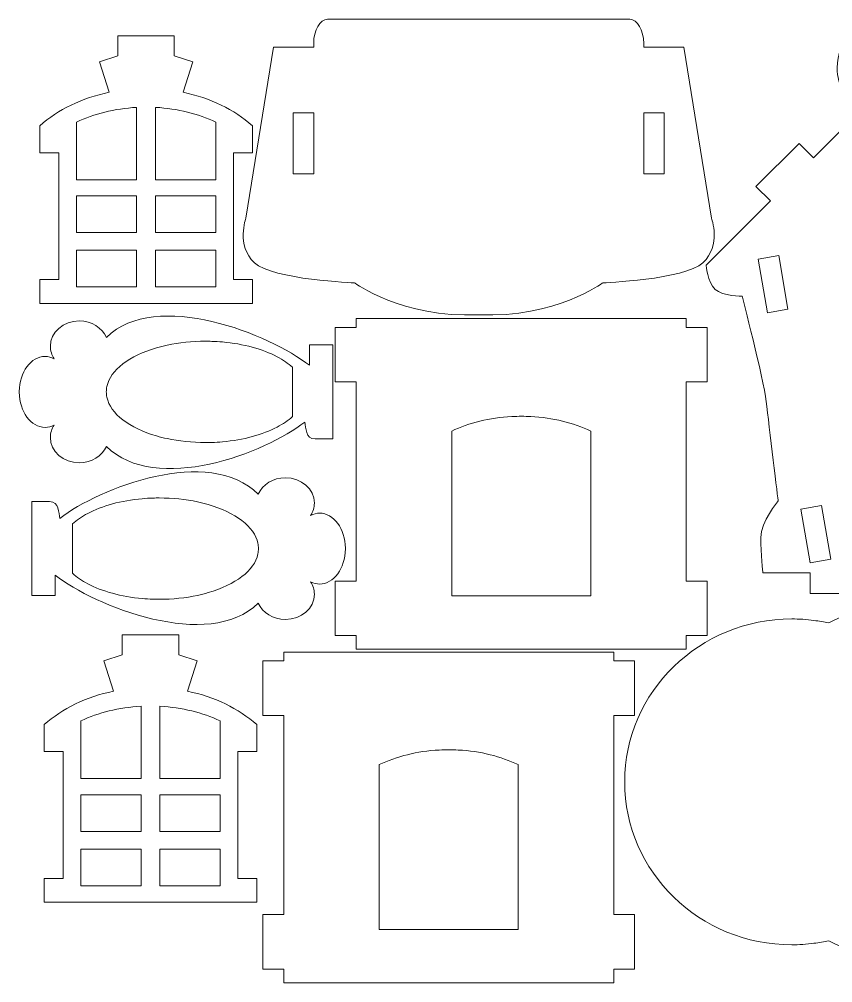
# Model space of a CAD drawing. Header units: centimetres. Extents: x -37 to 30, y -73 to 69.
# Drawn here: x -17.49 to 5.82, y -73.26 to -45.63 of the extents above; entities that cross this region are included whole.
import ezdxf

# ---------------------------------------------------------------- set-up
doc = ezdxf.new("R2010")
doc.units = ezdxf.units.CM
doc.header["$MEASUREMENT"] = 0
doc.layers.add('layer 1', color=7, linetype='Continuous')

msp = doc.modelspace()

# ---------------------------------------------------------------- linework, layer by layer
at = {"layer": 'layer 1', "color": 250, "lineweight": 9}
for points, knots in [([(0.00539, -45.63058), (0.00539, -45.63058), (-8.65525, -45.63058), (-8.65525, -45.63058), (-8.65525, -45.63058), (-8.87479, -45.63058), (-9.05439, -45.94142), (-9.05439, -46.32138), (-9.05439, -46.32138), (-9.05439, -46.32138), (-9.05439, -46.42888), (-9.05439, -46.42888), (-9.05439, -46.42888), (-9.05439, -46.42888), (-10.20737, -46.42888), (-10.20737, -46.42888), (-10.20737, -46.42888), (-10.20737, -46.42888), (-10.99737, -51.33296), (-10.99737, -51.33296), (-10.99737, -51.33296), (-10.99737, -51.33296), (-11.28561, -52.1219), (-10.75183, -52.61298), (-10.75183, -52.61298), (-10.21805, -53.10406), (-7.88005, -53.18946), (-7.88005, -53.18946), (-7.88005, -53.18946), (-7.88005, -53.18946), (-6.53519, -54.20826), (-4.32493, -54.10254), (-4.32493, -54.10254), (-2.11467, -54.20826), (-0.76981, -53.18946), (-0.76981, -53.18946), (-0.76981, -53.18946), (-0.76981, -53.18946), (1.56819, -53.10406), (2.10197, -52.61298), (2.10197, -52.61298), (2.63575, -52.1219), (2.34751, -51.33296), (2.34751, -51.33296), (2.34751, -51.33296), (2.34751, -51.33296), (1.55751, -46.42888), (1.55751, -46.42888), (1.55751, -46.42888), (1.55751, -46.42888), (0.40453, -46.42888), (0.40453, -46.42888), (0.40453, -46.42888), (0.40453, -46.42888), (0.40453, -46.32142), (0.40453, -46.32142), (0.40453, -46.32142), (0.40453, -45.94142), (0.22493, -45.63058), (0.00539, -45.63058)], [0, 0, 0, 0, 0.0625, 0.0625, 0.0625, 0.0625, 0.125, 0.125, 0.125, 0.125, 0.1875, 0.1875, 0.1875, 0.1875, 0.25, 0.25, 0.25, 0.25, 0.3125, 0.3125, 0.3125, 0.3125, 0.375, 0.375, 0.375, 0.375, 0.4375, 0.4375, 0.4375, 0.4375, 0.5, 0.5, 0.5, 0.5, 0.5625, 0.5625, 0.5625, 0.5625, 0.625, 0.625, 0.625, 0.625, 0.6875, 0.6875, 0.6875, 0.6875, 0.75, 0.75, 0.75, 0.75, 0.8125, 0.8125, 0.8125, 0.8125, 0.875, 0.875, 0.875, 0.875, 1, 1, 1, 1]), ([(7.34135, -45.63084), (7.34135, -45.63084), (7.34135, -45.63058), (7.34135, -45.63058), (7.34135, -45.63058), (7.34135, -45.63058), (7.33135, -45.6307), (7.33135, -45.6307), (7.33135, -45.6307), (7.33135, -45.6307), (7.32135, -45.63058), (7.32135, -45.63058), (7.32135, -45.63058), (7.32135, -45.63058), (7.32135, -45.63084), (7.32135, -45.63084), (7.32135, -45.63084), (6.56205, -45.64156), (5.94957, -46.26048), (5.94957, -47.02236), (5.94957, -47.02236), (5.94957, -47.53804), (6.23025, -47.98834), (6.64717, -48.22876), (6.64717, -48.22876), (6.64717, -48.22876), (5.27051, -49.60542), (5.27051, -49.60542), (5.27051, -49.60542), (5.27051, -49.60542), (4.85623, -49.19116), (4.85623, -49.19116), (4.85623, -49.19116), (4.85623, -49.19116), (3.62099, -50.42642), (3.62099, -50.42642), (3.62099, -50.42642), (3.62099, -50.42642), (4.03525, -50.84066), (4.03525, -50.84066), (4.03525, -50.84066), (4.03525, -50.84066), (2.19451, -52.6814), (2.19451, -52.6814), (2.19451, -52.6814), (2.19451, -52.6814), (2.23491, -53.17802), (2.45309, -53.37636), (2.45309, -53.37636), (2.67127, -53.5747), (3.22665, -53.5747), (3.22665, -53.5747), (3.22665, -53.5747), (3.22665, -53.5747), (3.83317, -55.90374), (3.91669, -56.59378), (3.91669, -56.59378), (4.00021, -57.28382), (4.25805, -59.44582), (4.25805, -59.44582), (4.25805, -59.44582), (4.25805, -59.44582), (3.76219, -60.04086), (3.76219, -60.49706), (3.76219, -60.49706), (3.76219, -60.95326), (3.82169, -61.50304), (3.82169, -61.50304), (3.82169, -61.50304), (3.82169, -61.50304), (5.17541, -61.50304), (5.17541, -61.50304), (5.17541, -61.50304), (5.17541, -61.50304), (5.17541, -62.10246), (5.17541, -62.10246), (5.17541, -62.10246), (5.17541, -62.10246), (9.48729, -62.10246), (9.48729, -62.10246), (9.48729, -62.10246), (9.48729, -62.10246), (9.48729, -61.50304), (9.48729, -61.50304), (9.48729, -61.50304), (9.48729, -61.50304), (10.84101, -61.50304), (10.84101, -61.50304), (10.84101, -61.50304), (10.84101, -61.50304), (10.90051, -60.95326), (10.90051, -60.49706), (10.90051, -60.49706), (10.90051, -60.04086), (10.40465, -59.44582), (10.40465, -59.44582), (10.40465, -59.44582), (10.40465, -59.44582), (10.66249, -57.28382), (10.74601, -56.59378), (10.74601, -56.59378), (10.82953, -55.90374), (11.43605, -53.5747), (11.43605, -53.5747), (11.43605, -53.5747), (11.43605, -53.5747), (11.99143, -53.5747), (12.20961, -53.37636), (12.20961, -53.37636), (12.42779, -53.17802), (12.46819, -52.6814), (12.46819, -52.6814), (12.46819, -52.6814), (10.44141, -50.65462), (9.87971, -50.09294), (8.01553, -48.22876), (8.01553, -48.22876), (8.43245, -47.98834), (8.71313, -47.53804), (8.71313, -47.02236), (8.71313, -47.02236), (8.71313, -46.26048), (8.10065, -45.64156), (7.34135, -45.63084)], [0, 0, 0, 0, 0.03125, 0.03125, 0.03125, 0.03125, 0.0625, 0.0625, 0.0625, 0.0625, 0.09375, 0.09375, 0.09375, 0.09375, 0.125, 0.125, 0.125, 0.125, 0.15625, 0.15625, 0.15625, 0.15625, 0.1875, 0.1875, 0.1875, 0.1875, 0.21875, 0.21875, 0.21875, 0.21875, 0.25, 0.25, 0.25, 0.25, 0.28125, 0.28125, 0.28125, 0.28125, 0.3125, 0.3125, 0.3125, 0.3125, 0.34375, 0.34375, 0.34375, 0.34375, 0.375, 0.375, 0.375, 0.375, 0.40625, 0.40625, 0.40625, 0.40625, 0.4375, 0.4375, 0.4375, 0.4375, 0.46875, 0.46875, 0.46875, 0.46875, 0.5, 0.5, 0.5, 0.5, 0.53125, 0.53125, 0.53125, 0.53125, 0.5625, 0.5625, 0.5625, 0.5625, 0.59375, 0.59375, 0.59375, 0.59375, 0.625, 0.625, 0.625, 0.625, 0.65625, 0.65625, 0.65625, 0.65625, 0.6875, 0.6875, 0.6875, 0.6875, 0.71875, 0.71875, 0.71875, 0.71875, 0.75, 0.75, 0.75, 0.75, 0.78125, 0.78125, 0.78125, 0.78125, 0.8125, 0.8125, 0.8125, 0.8125, 0.84375, 0.84375, 0.84375, 0.84375, 0.875, 0.875, 0.875, 0.875, 0.90625, 0.90625, 0.90625, 0.90625, 0.9375, 0.9375, 0.9375, 0.9375, 1, 1, 1, 1]), ([(-9.64023, -50.0627), (-9.64023, -50.0627), (-9.64023, -48.31578), (-9.64023, -48.31578), (-9.64023, -48.31578), (-9.64023, -48.31578), (-9.05439, -48.31578), (-9.05439, -48.31578), (-9.05439, -48.31578), (-9.05439, -48.31578), (-9.05439, -50.0627), (-9.05439, -50.0627), (-9.05439, -50.0627), (-9.05439, -50.0627), (-9.64023, -50.0627), (-9.64023, -50.0627)], [0, 0, 0, 0, 0.2, 0.2, 0.2, 0.2, 0.4, 0.4, 0.4, 0.4, 0.6, 0.6, 0.6, 0.6, 1, 1, 1, 1]), ([(0.40453, -50.0627), (0.40453, -50.0627), (0.40453, -48.31578), (0.40453, -48.31578), (0.40453, -48.31578), (0.40453, -48.31578), (0.99037, -48.31578), (0.99037, -48.31578), (0.99037, -48.31578), (0.99037, -48.31578), (0.99037, -50.0627), (0.99037, -50.0627), (0.99037, -50.0627), (0.99037, -50.0627), (0.40453, -50.0627), (0.40453, -50.0627)], [0, 0, 0, 0, 0.2, 0.2, 0.2, 0.2, 0.4, 0.4, 0.4, 0.4, 0.6, 0.6, 0.6, 0.6, 1, 1, 1, 1]), ([(4.54049, -53.94784), (4.54049, -53.94784), (3.94907, -54.049), (3.94907, -54.049), (3.94907, -54.049), (3.94907, -54.049), (3.68565, -52.50848), (3.68565, -52.50848), (3.68565, -52.50848), (3.68565, -52.50848), (4.27705, -52.40736), (4.27705, -52.40736), (4.27705, -52.40736), (4.27705, -52.40736), (4.54049, -53.94784), (4.54049, -53.94784)], [0, 0, 0, 0, 0.2, 0.2, 0.2, 0.2, 0.4, 0.4, 0.4, 0.4, 0.6, 0.6, 0.6, 0.6, 1, 1, 1, 1]), ([(-7.83497, -54.21316), (-7.83497, -54.21316), (1.62393, -54.21316), (1.62393, -54.21316), (1.62393, -54.21316), (1.62393, -54.21316), (1.62393, -54.46778), (1.62393, -54.46778), (1.62393, -54.46778), (1.62393, -54.46778), (2.22393, -54.46778), (2.22393, -54.46778), (2.22393, -54.46778), (2.22393, -54.46778), (2.22393, -56.03062), (2.22393, -56.03062), (2.22393, -56.03062), (2.22393, -56.03062), (1.62393, -56.03062), (1.62393, -56.03062), (1.62393, -56.03062), (1.62393, -56.03062), (1.62393, -61.7419), (1.62393, -61.7419), (1.62393, -61.7419), (1.62393, -61.7419), (2.22393, -61.7419), (2.22393, -61.7419), (2.22393, -61.7419), (2.22393, -61.7419), (2.22393, -63.30474), (2.22393, -63.30474), (2.22393, -63.30474), (2.22393, -63.30474), (1.62393, -63.30474), (1.62393, -63.30474), (1.62393, -63.30474), (1.62393, -63.30474), (1.62393, -63.69556), (1.62393, -63.69556), (1.62393, -63.69556), (1.62393, -63.69556), (-7.83497, -63.69556), (-7.83497, -63.69556), (-7.83497, -63.69556), (-7.83497, -63.69556), (-7.83497, -63.30474), (-7.83497, -63.30474), (-7.83497, -63.30474), (-7.83497, -63.30474), (-8.43497, -63.30474), (-8.43497, -63.30474), (-8.43497, -63.30474), (-8.43497, -63.30474), (-8.43497, -61.7419), (-8.43497, -61.7419), (-8.43497, -61.7419), (-8.43497, -61.7419), (-7.83497, -61.7419), (-7.83497, -61.7419), (-7.83497, -61.7419), (-7.83497, -61.7419), (-7.83497, -56.03062), (-7.83497, -56.03062), (-7.83497, -56.03062), (-7.83497, -56.03062), (-8.43497, -56.03062), (-8.43497, -56.03062), (-8.43497, -56.03062), (-8.43497, -56.03062), (-8.43497, -54.46778), (-8.43497, -54.46778), (-8.43497, -54.46778), (-8.43497, -54.46778), (-7.83497, -54.46778), (-7.83497, -54.46778), (-7.83497, -54.46778), (-7.83497, -54.46778), (-7.83497, -54.21316), (-7.83497, -54.21316)], [0, 0, 0, 0, 0.04761905, 0.04761905, 0.04761905, 0.04761905, 0.0952381, 0.0952381, 0.0952381, 0.0952381, 0.14285714, 0.14285714, 0.14285714, 0.14285714, 0.19047619, 0.19047619, 0.19047619, 0.19047619, 0.23809524, 0.23809524, 0.23809524, 0.23809524, 0.28571429, 0.28571429, 0.28571429, 0.28571429, 0.33333333, 0.33333333, 0.33333333, 0.33333333, 0.38095238, 0.38095238, 0.38095238, 0.38095238, 0.42857143, 0.42857143, 0.42857143, 0.42857143, 0.47619048, 0.47619048, 0.47619048, 0.47619048, 0.52380952, 0.52380952, 0.52380952, 0.52380952, 0.57142857, 0.57142857, 0.57142857, 0.57142857, 0.61904762, 0.61904762, 0.61904762, 0.61904762, 0.66666667, 0.66666667, 0.66666667, 0.66666667, 0.71428571, 0.71428571, 0.71428571, 0.71428571, 0.76190476, 0.76190476, 0.76190476, 0.76190476, 0.80952381, 0.80952381, 0.80952381, 0.80952381, 0.85714286, 0.85714286, 0.85714286, 0.85714286, 0.9047619, 0.9047619, 0.9047619, 0.9047619, 1, 1, 1, 1]), ([(-2.83331, -62.16784), (-2.83331, -62.16784), (-1.11243, -62.16784), (-1.11243, -62.16784), (-1.11243, -62.16784), (-1.11243, -62.16784), (-1.11243, -61.11424), (-1.11243, -61.11424), (-1.11243, -61.11424), (-1.11243, -61.11424), (-1.11243, -60.61278), (-1.11243, -60.61278), (-1.11243, -60.61278), (-1.11243, -60.61278), (-1.11243, -59.55918), (-1.11243, -59.55918), (-1.11243, -59.55918), (-1.11243, -59.55918), (-1.11243, -59.09484), (-1.11243, -59.09484), (-1.11243, -59.09484), (-1.11243, -59.09484), (-1.11243, -57.4408), (-1.11243, -57.4408), (-1.11243, -57.4408), (-1.61047, -57.2048), (-2.19865, -57.05474), (-2.83331, -57.02116), (-2.83331, -57.02116), (-2.92113, -57.02), (-3.00601, -57.0177), (-3.09673, -57.0177), (-3.09673, -57.0177), (-3.18745, -57.0177), (-3.28405, -57.02), (-3.37771, -57.02116), (-3.37771, -57.02116), (-4.01237, -57.05474), (-4.60055, -57.2048), (-5.09859, -57.4408), (-5.09859, -57.4408), (-5.09859, -57.4408), (-5.09859, -59.09484), (-5.09859, -59.09484), (-5.09859, -59.09484), (-5.09859, -59.09484), (-5.09859, -59.55918), (-5.09859, -59.55918), (-5.09859, -59.55918), (-5.09859, -59.55918), (-5.09859, -60.61278), (-5.09859, -60.61278), (-5.09859, -60.61278), (-5.09859, -60.61278), (-5.09859, -61.11424), (-5.09859, -61.11424), (-5.09859, -61.11424), (-5.09859, -61.11424), (-5.09859, -62.16784), (-5.09859, -62.16784), (-5.09859, -62.16784), (-5.09859, -62.16784), (-3.37771, -62.16784), (-3.37771, -62.16784), (-3.37771, -62.16784), (-3.37771, -62.16784), (-2.83331, -62.16784), (-2.83331, -62.16784)], [0, 0, 0, 0, 0.05555556, 0.05555556, 0.05555556, 0.05555556, 0.11111111, 0.11111111, 0.11111111, 0.11111111, 0.16666667, 0.16666667, 0.16666667, 0.16666667, 0.22222222, 0.22222222, 0.22222222, 0.22222222, 0.27777778, 0.27777778, 0.27777778, 0.27777778, 0.33333333, 0.33333333, 0.33333333, 0.33333333, 0.38888889, 0.38888889, 0.38888889, 0.38888889, 0.44444444, 0.44444444, 0.44444444, 0.44444444, 0.5, 0.5, 0.5, 0.5, 0.55555556, 0.55555556, 0.55555556, 0.55555556, 0.61111111, 0.61111111, 0.61111111, 0.61111111, 0.66666667, 0.66666667, 0.66666667, 0.66666667, 0.72222222, 0.72222222, 0.72222222, 0.72222222, 0.77777778, 0.77777778, 0.77777778, 0.77777778, 0.83333333, 0.83333333, 0.83333333, 0.83333333, 0.88888889, 0.88888889, 0.88888889, 0.88888889, 1, 1, 1, 1]), ([(5.50339, -59.57734), (5.50339, -59.57734), (5.76683, -61.11782), (5.76683, -61.11782), (5.76683, -61.11782), (5.76683, -61.11782), (5.17541, -61.21896), (5.17541, -61.21896), (5.17541, -61.21896), (5.17541, -61.21896), (4.91197, -59.67848), (4.91197, -59.67848), (4.91197, -59.67848), (4.91197, -59.67848), (5.50339, -59.57734), (5.50339, -59.57734)], [0, 0, 0, 0, 0.2, 0.2, 0.2, 0.2, 0.4, 0.4, 0.4, 0.4, 0.6, 0.6, 0.6, 0.6, 1, 1, 1, 1]), ([(16.77793, -67.50176), (16.77793, -66.21008), (16.23971, -65.04034), (15.36971, -64.19346), (15.36971, -64.19346), (14.50331, -63.3501), (13.30841, -62.82838), (11.99055, -62.82838), (11.99055, -62.82838), (11.78255, -62.82838), (11.56913, -62.84308), (11.35179, -62.87152), (11.35179, -62.87152), (11.20615, -62.89054), (11.06477, -62.91524), (10.92787, -62.94528), (10.92787, -62.94528), (10.56615, -62.74774), (10.17739, -62.58966), (9.76789, -62.47724), (9.76789, -62.47724), (9.30247, -62.34946), (8.81623, -62.28106), (8.31891, -62.28106), (8.31891, -62.28106), (7.82159, -62.28106), (7.33535, -62.34946), (6.86993, -62.47724), (6.86993, -62.47724), (6.46043, -62.58966), (6.07167, -62.74774), (5.70995, -62.94528), (5.70995, -62.94528), (5.57305, -62.91524), (5.43167, -62.89054), (5.28603, -62.87152), (5.28603, -62.87152), (5.06869, -62.84308), (4.85525, -62.82838), (4.64725, -62.82838), (4.64725, -62.82838), (3.32939, -62.82838), (2.13449, -63.3501), (1.26809, -64.19346), (1.26809, -64.19346), (0.39809, -65.04034), (-0.14013, -66.21008), (-0.14013, -67.50176), (-0.14013, -67.50176), (-0.14013, -68.79342), (0.39809, -69.96316), (1.26811, -70.81004), (1.26811, -70.81004), (2.13449, -71.65338), (3.32941, -72.1751), (4.64725, -72.1751), (4.64725, -72.1751), (4.85525, -72.1751), (5.06869, -72.1604), (5.28607, -72.13198), (5.28607, -72.13198), (5.43169, -72.11294), (5.57307, -72.08824), (5.70995, -72.05822), (5.70995, -72.05822), (6.07169, -72.25576), (6.46045, -72.41384), (6.86995, -72.52626), (6.86995, -72.52626), (7.33537, -72.65404), (7.82163, -72.72244), (8.31891, -72.72244), (8.31891, -72.72244), (8.81619, -72.72244), (9.30247, -72.65404), (9.76793, -72.52626), (9.76793, -72.52626), (10.17739, -72.41384), (10.56613, -72.25576), (10.92787, -72.05822), (10.92787, -72.05822), (11.06473, -72.08824), (11.20611, -72.11294), (11.35175, -72.13198), (11.35175, -72.13198), (11.56913, -72.1604), (11.78257, -72.1751), (11.99055, -72.1751), (11.99055, -72.1751), (13.30837, -72.1751), (14.50331, -71.65338), (15.36969, -70.81004), (15.36969, -70.81004), (16.23971, -69.96316), (16.77793, -68.79342), (16.77793, -67.50176)], [0, 0, 0, 0, 0.04, 0.04, 0.04, 0.04, 0.08, 0.08, 0.08, 0.08, 0.12, 0.12, 0.12, 0.12, 0.16, 0.16, 0.16, 0.16, 0.2, 0.2, 0.2, 0.2, 0.24, 0.24, 0.24, 0.24, 0.28, 0.28, 0.28, 0.28, 0.32, 0.32, 0.32, 0.32, 0.36, 0.36, 0.36, 0.36, 0.4, 0.4, 0.4, 0.4, 0.44, 0.44, 0.44, 0.44, 0.48, 0.48, 0.48, 0.48, 0.52, 0.52, 0.52, 0.52, 0.56, 0.56, 0.56, 0.56, 0.6, 0.6, 0.6, 0.6, 0.64, 0.64, 0.64, 0.64, 0.68, 0.68, 0.68, 0.68, 0.72, 0.72, 0.72, 0.72, 0.76, 0.76, 0.76, 0.76, 0.8, 0.8, 0.8, 0.8, 0.84, 0.84, 0.84, 0.84, 0.88, 0.88, 0.88, 0.88, 0.92, 0.92, 0.92, 0.92, 1, 1, 1, 1]), ([(-9.91333, -63.78004), (-9.91333, -63.78004), (-0.45443, -63.78004), (-0.45443, -63.78004), (-0.45443, -63.78004), (-0.45443, -63.78004), (-0.45443, -64.03466), (-0.45443, -64.03466), (-0.45443, -64.03466), (-0.45443, -64.03466), (0.14557, -64.03466), (0.14557, -64.03466), (0.14557, -64.03466), (0.14557, -64.03466), (0.14557, -65.5975), (0.14557, -65.5975), (0.14557, -65.5975), (0.14557, -65.5975), (-0.45443, -65.5975), (-0.45443, -65.5975), (-0.45443, -65.5975), (-0.45443, -65.5975), (-0.45443, -71.30878), (-0.45443, -71.30878), (-0.45443, -71.30878), (-0.45443, -71.30878), (0.14557, -71.30878), (0.14557, -71.30878), (0.14557, -71.30878), (0.14557, -71.30878), (0.14557, -72.87162), (0.14557, -72.87162), (0.14557, -72.87162), (0.14557, -72.87162), (-0.45443, -72.87162), (-0.45443, -72.87162), (-0.45443, -72.87162), (-0.45443, -72.87162), (-0.45443, -73.26244), (-0.45443, -73.26244), (-0.45443, -73.26244), (-0.45443, -73.26244), (-9.91333, -73.26244), (-9.91333, -73.26244), (-9.91333, -73.26244), (-9.91333, -73.26244), (-9.91333, -72.87162), (-9.91333, -72.87162), (-9.91333, -72.87162), (-9.91333, -72.87162), (-10.51333, -72.87162), (-10.51333, -72.87162), (-10.51333, -72.87162), (-10.51333, -72.87162), (-10.51333, -71.30878), (-10.51333, -71.30878), (-10.51333, -71.30878), (-10.51333, -71.30878), (-9.91333, -71.30878), (-9.91333, -71.30878), (-9.91333, -71.30878), (-9.91333, -71.30878), (-9.91333, -65.5975), (-9.91333, -65.5975), (-9.91333, -65.5975), (-9.91333, -65.5975), (-10.51333, -65.5975), (-10.51333, -65.5975), (-10.51333, -65.5975), (-10.51333, -65.5975), (-10.51333, -64.03466), (-10.51333, -64.03466), (-10.51333, -64.03466), (-10.51333, -64.03466), (-9.91333, -64.03466), (-9.91333, -64.03466), (-9.91333, -64.03466), (-9.91333, -64.03466), (-9.91333, -63.78004), (-9.91333, -63.78004)], [0, 0, 0, 0, 0.04761905, 0.04761905, 0.04761905, 0.04761905, 0.0952381, 0.0952381, 0.0952381, 0.0952381, 0.14285714, 0.14285714, 0.14285714, 0.14285714, 0.19047619, 0.19047619, 0.19047619, 0.19047619, 0.23809524, 0.23809524, 0.23809524, 0.23809524, 0.28571429, 0.28571429, 0.28571429, 0.28571429, 0.33333333, 0.33333333, 0.33333333, 0.33333333, 0.38095238, 0.38095238, 0.38095238, 0.38095238, 0.42857143, 0.42857143, 0.42857143, 0.42857143, 0.47619048, 0.47619048, 0.47619048, 0.47619048, 0.52380952, 0.52380952, 0.52380952, 0.52380952, 0.57142857, 0.57142857, 0.57142857, 0.57142857, 0.61904762, 0.61904762, 0.61904762, 0.61904762, 0.66666667, 0.66666667, 0.66666667, 0.66666667, 0.71428571, 0.71428571, 0.71428571, 0.71428571, 0.76190476, 0.76190476, 0.76190476, 0.76190476, 0.80952381, 0.80952381, 0.80952381, 0.80952381, 0.85714286, 0.85714286, 0.85714286, 0.85714286, 0.9047619, 0.9047619, 0.9047619, 0.9047619, 1, 1, 1, 1]), ([(-4.91167, -71.73472), (-4.91167, -71.73472), (-3.19079, -71.73472), (-3.19079, -71.73472), (-3.19079, -71.73472), (-3.19079, -71.73472), (-3.19079, -70.68112), (-3.19079, -70.68112), (-3.19079, -70.68112), (-3.19079, -70.68112), (-3.19079, -70.17966), (-3.19079, -70.17966), (-3.19079, -70.17966), (-3.19079, -70.17966), (-3.19079, -69.12606), (-3.19079, -69.12606), (-3.19079, -69.12606), (-3.19079, -69.12606), (-3.19079, -68.66172), (-3.19079, -68.66172), (-3.19079, -68.66172), (-3.19079, -68.66172), (-3.19079, -67.00768), (-3.19079, -67.00768), (-3.19079, -67.00768), (-3.68883, -66.77168), (-4.27701, -66.62162), (-4.91167, -66.58804), (-4.91167, -66.58804), (-4.99949, -66.58688), (-5.08437, -66.58458), (-5.17509, -66.58458), (-5.17509, -66.58458), (-5.26581, -66.58458), (-5.36241, -66.58688), (-5.45607, -66.58804), (-5.45607, -66.58804), (-6.09073, -66.62162), (-6.67891, -66.77168), (-7.17695, -67.00768), (-7.17695, -67.00768), (-7.17695, -67.00768), (-7.17695, -68.66172), (-7.17695, -68.66172), (-7.17695, -68.66172), (-7.17695, -68.66172), (-7.17695, -69.12606), (-7.17695, -69.12606), (-7.17695, -69.12606), (-7.17695, -69.12606), (-7.17695, -70.17966), (-7.17695, -70.17966), (-7.17695, -70.17966), (-7.17695, -70.17966), (-7.17695, -70.68112), (-7.17695, -70.68112), (-7.17695, -70.68112), (-7.17695, -70.68112), (-7.17695, -71.73472), (-7.17695, -71.73472), (-7.17695, -71.73472), (-7.17695, -71.73472), (-5.45607, -71.73472), (-5.45607, -71.73472), (-5.45607, -71.73472), (-5.45607, -71.73472), (-4.91167, -71.73472), (-4.91167, -71.73472)], [0, 0, 0, 0, 0.05555556, 0.05555556, 0.05555556, 0.05555556, 0.11111111, 0.11111111, 0.11111111, 0.11111111, 0.16666667, 0.16666667, 0.16666667, 0.16666667, 0.22222222, 0.22222222, 0.22222222, 0.22222222, 0.27777778, 0.27777778, 0.27777778, 0.27777778, 0.33333333, 0.33333333, 0.33333333, 0.33333333, 0.38888889, 0.38888889, 0.38888889, 0.38888889, 0.44444444, 0.44444444, 0.44444444, 0.44444444, 0.5, 0.5, 0.5, 0.5, 0.55555556, 0.55555556, 0.55555556, 0.55555556, 0.61111111, 0.61111111, 0.61111111, 0.61111111, 0.66666667, 0.66666667, 0.66666667, 0.66666667, 0.72222222, 0.72222222, 0.72222222, 0.72222222, 0.77777778, 0.77777778, 0.77777778, 0.77777778, 0.83333333, 0.83333333, 0.83333333, 0.83333333, 0.88888889, 0.88888889, 0.88888889, 0.88888889, 1, 1, 1, 1])]:
    msp.add_open_spline(points, degree=3, knots=knots, dxfattribs=at)
at = {"layer": 'layer 1', "color": 2, "lineweight": 9}
for points, knots in [([(-13.04903, -46.68216), (-13.04903, -46.68216), (-13.04903, -46.1047), (-13.04903, -46.1047), (-13.04903, -46.1047), (-13.04903, -46.1047), (-13.85681, -46.1047), (-13.85681, -46.1047), (-13.85681, -46.1047), (-13.85681, -46.1047), (-14.66459, -46.1047), (-14.66459, -46.1047), (-14.66459, -46.1047), (-14.66459, -46.1047), (-14.66459, -46.68216), (-14.66459, -46.68216), (-14.66459, -46.68216), (-14.66459, -46.68216), (-15.19777, -46.85372), (-15.19777, -46.85372), (-15.19777, -46.85372), (-15.19777, -46.85372), (-14.91707, -47.72604), (-14.91707, -47.72604), (-14.91707, -47.72604), (-15.69401, -47.88404), (-16.38089, -48.2229), (-16.90349, -48.68338), (-16.90349, -48.68338), (-16.90349, -48.68338), (-16.90349, -49.45866), (-16.90349, -49.45866), (-16.90349, -49.45866), (-16.90349, -49.45866), (-16.35913, -49.45866), (-16.35913, -49.45866), (-16.35913, -49.45866), (-16.35913, -49.45866), (-16.35913, -53.09358), (-16.35913, -53.09358), (-16.35913, -53.09358), (-16.35913, -53.09358), (-16.90349, -53.09358), (-16.90349, -53.09358), (-16.90349, -53.09358), (-16.90349, -53.09358), (-16.90349, -53.77842), (-16.90349, -53.77842), (-16.90349, -53.77842), (-16.90349, -53.77842), (-13.85681, -53.77842), (-13.85681, -53.77842), (-13.85681, -53.77842), (-13.85681, -53.77842), (-10.81013, -53.77842), (-10.81013, -53.77842), (-10.81013, -53.77842), (-10.81013, -53.77842), (-10.81013, -53.09358), (-10.81013, -53.09358), (-10.81013, -53.09358), (-10.81013, -53.09358), (-11.35449, -53.09358), (-11.35449, -53.09358), (-11.35449, -53.09358), (-11.35449, -53.09358), (-11.35449, -49.45866), (-11.35449, -49.45866), (-11.35449, -49.45866), (-11.35449, -49.45866), (-10.81013, -49.45866), (-10.81013, -49.45866), (-10.81013, -49.45866), (-10.81013, -49.45866), (-10.81013, -48.68338), (-10.81013, -48.68338), (-10.81013, -48.68338), (-11.33273, -48.2229), (-12.01961, -47.88404), (-12.79655, -47.72604), (-12.79655, -47.72604), (-12.79655, -47.72604), (-12.51585, -46.85372), (-12.51585, -46.85372), (-12.51585, -46.85372), (-12.51585, -46.85372), (-13.04903, -46.68216), (-13.04903, -46.68216)], [0, 0, 0, 0, 0.04347826, 0.04347826, 0.04347826, 0.04347826, 0.08695652, 0.08695652, 0.08695652, 0.08695652, 0.13043478, 0.13043478, 0.13043478, 0.13043478, 0.17391304, 0.17391304, 0.17391304, 0.17391304, 0.2173913, 0.2173913, 0.2173913, 0.2173913, 0.26086957, 0.26086957, 0.26086957, 0.26086957, 0.30434783, 0.30434783, 0.30434783, 0.30434783, 0.34782609, 0.34782609, 0.34782609, 0.34782609, 0.39130435, 0.39130435, 0.39130435, 0.39130435, 0.43478261, 0.43478261, 0.43478261, 0.43478261, 0.47826087, 0.47826087, 0.47826087, 0.47826087, 0.52173913, 0.52173913, 0.52173913, 0.52173913, 0.56521739, 0.56521739, 0.56521739, 0.56521739, 0.60869565, 0.60869565, 0.60869565, 0.60869565, 0.65217391, 0.65217391, 0.65217391, 0.65217391, 0.69565217, 0.69565217, 0.69565217, 0.69565217, 0.73913043, 0.73913043, 0.73913043, 0.73913043, 0.7826087, 0.7826087, 0.7826087, 0.7826087, 0.82608696, 0.82608696, 0.82608696, 0.82608696, 0.86956522, 0.86956522, 0.86956522, 0.86956522, 0.91304348, 0.91304348, 0.91304348, 0.91304348, 1, 1, 1, 1]), ([(-15.84989, -48.57726), (-15.35185, -48.34126), (-14.76367, -48.1912), (-14.12901, -48.15762), (-14.12901, -48.15762), (-14.12901, -48.15762), (-14.12901, -50.2313), (-14.12901, -50.2313), (-14.12901, -50.2313), (-14.12901, -50.2313), (-15.84989, -50.2313), (-15.84989, -50.2313), (-15.84989, -50.2313), (-15.84989, -50.2313), (-15.84989, -48.57726), (-15.84989, -48.57726)], [0, 0, 0, 0, 0.2, 0.2, 0.2, 0.2, 0.4, 0.4, 0.4, 0.4, 0.6, 0.6, 0.6, 0.6, 1, 1, 1, 1]), ([(-13.58461, -50.2313), (-13.58461, -50.2313), (-13.58461, -48.15762), (-13.58461, -48.15762), (-13.58461, -48.15762), (-12.94995, -48.1912), (-12.36177, -48.34126), (-11.86373, -48.57726), (-11.86373, -48.57726), (-11.86373, -48.57726), (-11.86373, -50.2313), (-11.86373, -50.2313), (-11.86373, -50.2313), (-11.86373, -50.2313), (-13.58461, -50.2313), (-13.58461, -50.2313)], [0, 0, 0, 0, 0.2, 0.2, 0.2, 0.2, 0.4, 0.4, 0.4, 0.4, 0.6, 0.6, 0.6, 0.6, 1, 1, 1, 1]), ([(-15.84989, -50.69564), (-15.84989, -50.69564), (-14.12901, -50.69564), (-14.12901, -50.69564), (-14.12901, -50.69564), (-14.12901, -50.69564), (-14.12901, -51.74924), (-14.12901, -51.74924), (-14.12901, -51.74924), (-14.12901, -51.74924), (-15.84989, -51.74924), (-15.84989, -51.74924), (-15.84989, -51.74924), (-15.84989, -51.74924), (-15.84989, -50.69564), (-15.84989, -50.69564)], [0, 0, 0, 0, 0.2, 0.2, 0.2, 0.2, 0.4, 0.4, 0.4, 0.4, 0.6, 0.6, 0.6, 0.6, 1, 1, 1, 1]), ([(-13.58461, -50.69564), (-13.58461, -50.69564), (-11.86373, -50.69564), (-11.86373, -50.69564), (-11.86373, -50.69564), (-11.86373, -50.69564), (-11.86373, -51.74924), (-11.86373, -51.74924), (-11.86373, -51.74924), (-11.86373, -51.74924), (-13.58461, -51.74924), (-13.58461, -51.74924), (-13.58461, -51.74924), (-13.58461, -51.74924), (-13.58461, -50.69564), (-13.58461, -50.69564)], [0, 0, 0, 0, 0.2, 0.2, 0.2, 0.2, 0.4, 0.4, 0.4, 0.4, 0.6, 0.6, 0.6, 0.6, 1, 1, 1, 1]), ([(-15.84989, -52.2507), (-15.84989, -52.2507), (-14.12901, -52.2507), (-14.12901, -52.2507), (-14.12901, -52.2507), (-14.12901, -52.2507), (-14.12901, -53.3043), (-14.12901, -53.3043), (-14.12901, -53.3043), (-14.12901, -53.3043), (-15.84989, -53.3043), (-15.84989, -53.3043), (-15.84989, -53.3043), (-15.84989, -53.3043), (-15.84989, -52.2507), (-15.84989, -52.2507)], [0, 0, 0, 0, 0.2, 0.2, 0.2, 0.2, 0.4, 0.4, 0.4, 0.4, 0.6, 0.6, 0.6, 0.6, 1, 1, 1, 1]), ([(-13.58461, -52.2507), (-13.58461, -52.2507), (-11.86373, -52.2507), (-11.86373, -52.2507), (-11.86373, -52.2507), (-11.86373, -52.2507), (-11.86373, -53.3043), (-11.86373, -53.3043), (-11.86373, -53.3043), (-11.86373, -53.3043), (-13.58461, -53.3043), (-13.58461, -53.3043), (-13.58461, -53.3043), (-13.58461, -53.3043), (-13.58461, -52.2507), (-13.58461, -52.2507)], [0, 0, 0, 0, 0.2, 0.2, 0.2, 0.2, 0.4, 0.4, 0.4, 0.4, 0.6, 0.6, 0.6, 0.6, 1, 1, 1, 1]), ([(-17.49269, -56.30748), (-17.49269, -56.30748), (-17.49287, -56.30748), (-17.49287, -56.30748), (-17.49287, -56.30748), (-17.49287, -56.30748), (-17.49277, -56.31748), (-17.49277, -56.31748), (-17.49277, -56.31748), (-17.49277, -56.31748), (-17.49287, -56.32748), (-17.49287, -56.32748), (-17.49287, -56.32748), (-17.49287, -56.32748), (-17.49269, -56.32748), (-17.49269, -56.32748), (-17.49269, -56.32748), (-17.48503, -56.88548), (-17.15781, -57.33474), (-16.75535, -57.33474), (-16.75535, -57.33474), (-16.66395, -57.33474), (-16.57645, -57.31158), (-16.49567, -57.26924), (-16.49567, -57.26924), (-16.56313, -57.3743), (-16.60167, -57.4955), (-16.60167, -57.62456), (-16.60167, -57.62456), (-16.60167, -58.02562), (-16.23013, -58.35088), (-15.77199, -58.35088), (-15.77199, -58.35088), (-15.41645, -58.35088), (-15.11313, -58.15498), (-14.99507, -57.8798), (-14.99507, -57.8798), (-13.57255, -59.28436), (-10.42581, -58.06042), (-9.30939, -57.18106), (-9.30939, -57.18106), (-9.26469, -57.34262), (-9.30351, -57.66576), (-9.01327, -57.66576), (-9.01327, -57.66576), (-9.01327, -57.66576), (-8.50733, -57.66576), (-8.50733, -57.66576), (-8.50733, -57.66576), (-8.50733, -57.66576), (-8.50733, -56.32738), (-8.50733, -56.32738), (-8.50733, -56.32738), (-8.50733, -56.32738), (-8.50733, -56.30758), (-8.50733, -56.30758), (-8.50733, -56.30758), (-8.50733, -56.30758), (-8.50733, -54.9692), (-8.50733, -54.9692), (-8.50733, -54.9692), (-8.50733, -54.9692), (-9.17533, -54.9692), (-9.17533, -54.9692), (-9.17533, -54.9692), (-9.17533, -54.9692), (-9.17533, -55.55422), (-9.17533, -55.55422), (-9.17533, -55.55422), (-10.29175, -54.67486), (-13.57255, -53.3506), (-14.99507, -54.75516), (-14.99507, -54.75516), (-15.11313, -54.47998), (-15.41645, -54.28408), (-15.77199, -54.28408), (-15.77199, -54.28408), (-16.23013, -54.28408), (-16.60167, -54.60934), (-16.60167, -55.0104), (-16.60167, -55.0104), (-16.60167, -55.13946), (-16.56313, -55.26066), (-16.49567, -55.36572), (-16.49567, -55.36572), (-16.57645, -55.32338), (-16.66395, -55.30022), (-16.75535, -55.30022), (-16.75535, -55.30022), (-17.15781, -55.30022), (-17.48503, -55.74948), (-17.49269, -56.30748)], [0, 0, 0, 0, 0.04166667, 0.04166667, 0.04166667, 0.04166667, 0.08333333, 0.08333333, 0.08333333, 0.08333333, 0.125, 0.125, 0.125, 0.125, 0.16666667, 0.16666667, 0.16666667, 0.16666667, 0.20833333, 0.20833333, 0.20833333, 0.20833333, 0.25, 0.25, 0.25, 0.25, 0.29166667, 0.29166667, 0.29166667, 0.29166667, 0.33333333, 0.33333333, 0.33333333, 0.33333333, 0.375, 0.375, 0.375, 0.375, 0.41666667, 0.41666667, 0.41666667, 0.41666667, 0.45833333, 0.45833333, 0.45833333, 0.45833333, 0.5, 0.5, 0.5, 0.5, 0.54166667, 0.54166667, 0.54166667, 0.54166667, 0.58333333, 0.58333333, 0.58333333, 0.58333333, 0.625, 0.625, 0.625, 0.625, 0.66666667, 0.66666667, 0.66666667, 0.66666667, 0.70833333, 0.70833333, 0.70833333, 0.70833333, 0.75, 0.75, 0.75, 0.75, 0.79166667, 0.79166667, 0.79166667, 0.79166667, 0.83333333, 0.83333333, 0.83333333, 0.83333333, 0.875, 0.875, 0.875, 0.875, 0.91666667, 0.91666667, 0.91666667, 0.91666667, 1, 1, 1, 1]), ([(-12.15229, -54.86478), (-12.54209, -54.86478), (-12.91361, -54.9048), (-13.25195, -54.97722), (-13.25195, -54.97722), (-13.35751, -54.99982), (-13.45987, -55.02556), (-13.55855, -55.05422), (-13.55855, -55.05422), (-14.33629, -55.2803), (-14.88507, -55.68804), (-14.98297, -56.1642), (-14.98297, -56.1642), (-14.99333, -56.21458), (-14.99865, -56.26572), (-14.99865, -56.31748), (-14.99865, -56.31748), (-14.99865, -56.36926), (-14.99333, -56.42042), (-14.98297, -56.4708), (-14.98297, -56.4708), (-14.88507, -56.94696), (-14.33627, -57.3547), (-13.55855, -57.58076), (-13.55855, -57.58076), (-13.45987, -57.60942), (-13.35751, -57.63516), (-13.25195, -57.65776), (-13.25195, -57.65776), (-12.91361, -57.73018), (-12.54209, -57.7702), (-12.15229, -57.7702), (-12.15229, -57.7702), (-12.09351, -57.7702), (-12.03517, -57.7693), (-11.97723, -57.7675), (-11.97723, -57.7675), (-11.87347, -57.76428), (-11.77117, -57.75822), (-11.67067, -57.74946), (-11.67067, -57.74946), (-11.06065, -57.69638), (-10.51681, -57.5442), (-10.10489, -57.32658), (-10.10489, -57.32658), (-9.93453, -57.23656), (-9.78677, -57.13536), (-9.66621, -57.02532), (-9.66621, -57.02532), (-9.66621, -57.02532), (-9.66621, -55.60966), (-9.66621, -55.60966), (-9.66621, -55.60966), (-9.78677, -55.49962), (-9.93453, -55.39842), (-10.10489, -55.3084), (-10.10489, -55.3084), (-10.51681, -55.09078), (-11.06065, -54.9386), (-11.67067, -54.88552), (-11.67067, -54.88552), (-11.77117, -54.87676), (-11.87347, -54.8707), (-11.97723, -54.86748), (-11.97723, -54.86748), (-12.03517, -54.86568), (-12.09351, -54.86478), (-12.15229, -54.86478)], [0, 0, 0, 0, 0.05555556, 0.05555556, 0.05555556, 0.05555556, 0.11111111, 0.11111111, 0.11111111, 0.11111111, 0.16666667, 0.16666667, 0.16666667, 0.16666667, 0.22222222, 0.22222222, 0.22222222, 0.22222222, 0.27777778, 0.27777778, 0.27777778, 0.27777778, 0.33333333, 0.33333333, 0.33333333, 0.33333333, 0.38888889, 0.38888889, 0.38888889, 0.38888889, 0.44444444, 0.44444444, 0.44444444, 0.44444444, 0.5, 0.5, 0.5, 0.5, 0.55555556, 0.55555556, 0.55555556, 0.55555556, 0.61111111, 0.61111111, 0.61111111, 0.61111111, 0.66666667, 0.66666667, 0.66666667, 0.66666667, 0.72222222, 0.72222222, 0.72222222, 0.72222222, 0.77777778, 0.77777778, 0.77777778, 0.77777778, 0.83333333, 0.83333333, 0.83333333, 0.83333333, 0.88888889, 0.88888889, 0.88888889, 0.88888889, 1, 1, 1, 1]), ([(-8.14391, -60.82204), (-8.14391, -60.82204), (-8.14373, -60.82204), (-8.14373, -60.82204), (-8.14373, -60.82204), (-8.14373, -60.82204), (-8.14383, -60.81204), (-8.14383, -60.81204), (-8.14383, -60.81204), (-8.14383, -60.81204), (-8.14373, -60.80204), (-8.14373, -60.80204), (-8.14373, -60.80204), (-8.14373, -60.80204), (-8.14391, -60.80204), (-8.14391, -60.80204), (-8.14391, -60.80204), (-8.15157, -60.24404), (-8.47879, -59.79478), (-8.88125, -59.79478), (-8.88125, -59.79478), (-8.97265, -59.79478), (-9.06015, -59.81794), (-9.14093, -59.86028), (-9.14093, -59.86028), (-9.07347, -59.75522), (-9.03493, -59.63402), (-9.03493, -59.50496), (-9.03493, -59.50496), (-9.03493, -59.1039), (-9.40647, -58.77864), (-9.86461, -58.77864), (-9.86461, -58.77864), (-10.22015, -58.77864), (-10.52347, -58.97454), (-10.64153, -59.24972), (-10.64153, -59.24972), (-12.06405, -57.84516), (-15.21079, -59.0691), (-16.32721, -59.94846), (-16.32721, -59.94846), (-16.37191, -59.7869), (-16.33309, -59.46376), (-16.62333, -59.46376), (-16.62333, -59.46376), (-16.62333, -59.46376), (-17.12927, -59.46376), (-17.12927, -59.46376), (-17.12927, -59.46376), (-17.12927, -59.46376), (-17.12927, -60.80214), (-17.12927, -60.80214), (-17.12927, -60.80214), (-17.12927, -60.80214), (-17.12927, -60.82194), (-17.12927, -60.82194), (-17.12927, -60.82194), (-17.12927, -60.82194), (-17.12927, -62.16032), (-17.12927, -62.16032), (-17.12927, -62.16032), (-17.12927, -62.16032), (-16.46127, -62.16032), (-16.46127, -62.16032), (-16.46127, -62.16032), (-16.46127, -62.16032), (-16.46127, -61.5753), (-16.46127, -61.5753), (-16.46127, -61.5753), (-15.34485, -62.45466), (-12.06405, -63.77892), (-10.64153, -62.37436), (-10.64153, -62.37436), (-10.52347, -62.64954), (-10.22015, -62.84544), (-9.86461, -62.84544), (-9.86461, -62.84544), (-9.40647, -62.84544), (-9.03493, -62.52018), (-9.03493, -62.11912), (-9.03493, -62.11912), (-9.03493, -61.99006), (-9.07347, -61.86886), (-9.14093, -61.7638), (-9.14093, -61.7638), (-9.06015, -61.80614), (-8.97265, -61.8293), (-8.88125, -61.8293), (-8.88125, -61.8293), (-8.47879, -61.8293), (-8.15157, -61.38004), (-8.14391, -60.82204)], [0, 0, 0, 0, 0.04166667, 0.04166667, 0.04166667, 0.04166667, 0.08333333, 0.08333333, 0.08333333, 0.08333333, 0.125, 0.125, 0.125, 0.125, 0.16666667, 0.16666667, 0.16666667, 0.16666667, 0.20833333, 0.20833333, 0.20833333, 0.20833333, 0.25, 0.25, 0.25, 0.25, 0.29166667, 0.29166667, 0.29166667, 0.29166667, 0.33333333, 0.33333333, 0.33333333, 0.33333333, 0.375, 0.375, 0.375, 0.375, 0.41666667, 0.41666667, 0.41666667, 0.41666667, 0.45833333, 0.45833333, 0.45833333, 0.45833333, 0.5, 0.5, 0.5, 0.5, 0.54166667, 0.54166667, 0.54166667, 0.54166667, 0.58333333, 0.58333333, 0.58333333, 0.58333333, 0.625, 0.625, 0.625, 0.625, 0.66666667, 0.66666667, 0.66666667, 0.66666667, 0.70833333, 0.70833333, 0.70833333, 0.70833333, 0.75, 0.75, 0.75, 0.75, 0.79166667, 0.79166667, 0.79166667, 0.79166667, 0.83333333, 0.83333333, 0.83333333, 0.83333333, 0.875, 0.875, 0.875, 0.875, 0.91666667, 0.91666667, 0.91666667, 0.91666667, 1, 1, 1, 1]), ([(-13.48431, -62.26474), (-13.09451, -62.26474), (-12.72299, -62.22472), (-12.38465, -62.1523), (-12.38465, -62.1523), (-12.27909, -62.1297), (-12.17673, -62.10396), (-12.07805, -62.0753), (-12.07805, -62.0753), (-11.30031, -61.84922), (-10.75153, -61.44148), (-10.65363, -60.96532), (-10.65363, -60.96532), (-10.64327, -60.91494), (-10.63795, -60.8638), (-10.63795, -60.81204), (-10.63795, -60.81204), (-10.63795, -60.76026), (-10.64327, -60.7091), (-10.65363, -60.65872), (-10.65363, -60.65872), (-10.75153, -60.18256), (-11.30033, -59.77482), (-12.07805, -59.54876), (-12.07805, -59.54876), (-12.17673, -59.5201), (-12.27909, -59.49436), (-12.38465, -59.47176), (-12.38465, -59.47176), (-12.72299, -59.39934), (-13.09451, -59.35932), (-13.48431, -59.35932), (-13.48431, -59.35932), (-13.54309, -59.35932), (-13.60143, -59.36022), (-13.65937, -59.36202), (-13.65937, -59.36202), (-13.76313, -59.36524), (-13.86543, -59.3713), (-13.96593, -59.38006), (-13.96593, -59.38006), (-14.57595, -59.43314), (-15.11979, -59.58532), (-15.53171, -59.80294), (-15.53171, -59.80294), (-15.70207, -59.89296), (-15.84983, -59.99416), (-15.97039, -60.1042), (-15.97039, -60.1042), (-15.97039, -60.1042), (-15.97039, -61.51986), (-15.97039, -61.51986), (-15.97039, -61.51986), (-15.84983, -61.6299), (-15.70207, -61.7311), (-15.53171, -61.82112), (-15.53171, -61.82112), (-15.11979, -62.03874), (-14.57595, -62.19092), (-13.96593, -62.244), (-13.96593, -62.244), (-13.86543, -62.25276), (-13.76313, -62.25882), (-13.65937, -62.26204), (-13.65937, -62.26204), (-13.60143, -62.26384), (-13.54309, -62.26474), (-13.48431, -62.26474)], [0, 0, 0, 0, 0.05555556, 0.05555556, 0.05555556, 0.05555556, 0.11111111, 0.11111111, 0.11111111, 0.11111111, 0.16666667, 0.16666667, 0.16666667, 0.16666667, 0.22222222, 0.22222222, 0.22222222, 0.22222222, 0.27777778, 0.27777778, 0.27777778, 0.27777778, 0.33333333, 0.33333333, 0.33333333, 0.33333333, 0.38888889, 0.38888889, 0.38888889, 0.38888889, 0.44444444, 0.44444444, 0.44444444, 0.44444444, 0.5, 0.5, 0.5, 0.5, 0.55555556, 0.55555556, 0.55555556, 0.55555556, 0.61111111, 0.61111111, 0.61111111, 0.61111111, 0.66666667, 0.66666667, 0.66666667, 0.66666667, 0.72222222, 0.72222222, 0.72222222, 0.72222222, 0.77777778, 0.77777778, 0.77777778, 0.77777778, 0.83333333, 0.83333333, 0.83333333, 0.83333333, 0.88888889, 0.88888889, 0.88888889, 0.88888889, 1, 1, 1, 1]), ([(-12.92405, -63.85864), (-12.92405, -63.85864), (-12.92405, -63.28118), (-12.92405, -63.28118), (-12.92405, -63.28118), (-12.92405, -63.28118), (-13.73183, -63.28118), (-13.73183, -63.28118), (-13.73183, -63.28118), (-13.73183, -63.28118), (-14.53961, -63.28118), (-14.53961, -63.28118), (-14.53961, -63.28118), (-14.53961, -63.28118), (-14.53961, -63.85864), (-14.53961, -63.85864), (-14.53961, -63.85864), (-14.53961, -63.85864), (-15.07279, -64.0302), (-15.07279, -64.0302), (-15.07279, -64.0302), (-15.07279, -64.0302), (-14.79209, -64.90252), (-14.79209, -64.90252), (-14.79209, -64.90252), (-15.56903, -65.06052), (-16.25591, -65.39938), (-16.77851, -65.85986), (-16.77851, -65.85986), (-16.77851, -65.85986), (-16.77851, -66.63514), (-16.77851, -66.63514), (-16.77851, -66.63514), (-16.77851, -66.63514), (-16.23415, -66.63514), (-16.23415, -66.63514), (-16.23415, -66.63514), (-16.23415, -66.63514), (-16.23415, -70.27006), (-16.23415, -70.27006), (-16.23415, -70.27006), (-16.23415, -70.27006), (-16.77851, -70.27006), (-16.77851, -70.27006), (-16.77851, -70.27006), (-16.77851, -70.27006), (-16.77851, -70.9549), (-16.77851, -70.9549), (-16.77851, -70.9549), (-16.77851, -70.9549), (-13.73183, -70.9549), (-13.73183, -70.9549), (-13.73183, -70.9549), (-13.73183, -70.9549), (-10.68515, -70.9549), (-10.68515, -70.9549), (-10.68515, -70.9549), (-10.68515, -70.9549), (-10.68515, -70.27006), (-10.68515, -70.27006), (-10.68515, -70.27006), (-10.68515, -70.27006), (-11.22951, -70.27006), (-11.22951, -70.27006), (-11.22951, -70.27006), (-11.22951, -70.27006), (-11.22951, -66.63514), (-11.22951, -66.63514), (-11.22951, -66.63514), (-11.22951, -66.63514), (-10.68515, -66.63514), (-10.68515, -66.63514), (-10.68515, -66.63514), (-10.68515, -66.63514), (-10.68515, -65.85986), (-10.68515, -65.85986), (-10.68515, -65.85986), (-11.20775, -65.39938), (-11.89463, -65.06052), (-12.67157, -64.90252), (-12.67157, -64.90252), (-12.67157, -64.90252), (-12.39087, -64.0302), (-12.39087, -64.0302), (-12.39087, -64.0302), (-12.39087, -64.0302), (-12.92405, -63.85864), (-12.92405, -63.85864)], [0, 0, 0, 0, 0.04347826, 0.04347826, 0.04347826, 0.04347826, 0.08695652, 0.08695652, 0.08695652, 0.08695652, 0.13043478, 0.13043478, 0.13043478, 0.13043478, 0.17391304, 0.17391304, 0.17391304, 0.17391304, 0.2173913, 0.2173913, 0.2173913, 0.2173913, 0.26086957, 0.26086957, 0.26086957, 0.26086957, 0.30434783, 0.30434783, 0.30434783, 0.30434783, 0.34782609, 0.34782609, 0.34782609, 0.34782609, 0.39130435, 0.39130435, 0.39130435, 0.39130435, 0.43478261, 0.43478261, 0.43478261, 0.43478261, 0.47826087, 0.47826087, 0.47826087, 0.47826087, 0.52173913, 0.52173913, 0.52173913, 0.52173913, 0.56521739, 0.56521739, 0.56521739, 0.56521739, 0.60869565, 0.60869565, 0.60869565, 0.60869565, 0.65217391, 0.65217391, 0.65217391, 0.65217391, 0.69565217, 0.69565217, 0.69565217, 0.69565217, 0.73913043, 0.73913043, 0.73913043, 0.73913043, 0.7826087, 0.7826087, 0.7826087, 0.7826087, 0.82608696, 0.82608696, 0.82608696, 0.82608696, 0.86956522, 0.86956522, 0.86956522, 0.86956522, 0.91304348, 0.91304348, 0.91304348, 0.91304348, 1, 1, 1, 1]), ([(-15.72491, -65.75374), (-15.22687, -65.51774), (-14.63869, -65.36768), (-14.00403, -65.3341), (-14.00403, -65.3341), (-14.00403, -65.3341), (-14.00403, -67.40778), (-14.00403, -67.40778), (-14.00403, -67.40778), (-14.00403, -67.40778), (-15.72491, -67.40778), (-15.72491, -67.40778), (-15.72491, -67.40778), (-15.72491, -67.40778), (-15.72491, -65.75374), (-15.72491, -65.75374)], [0, 0, 0, 0, 0.2, 0.2, 0.2, 0.2, 0.4, 0.4, 0.4, 0.4, 0.6, 0.6, 0.6, 0.6, 1, 1, 1, 1]), ([(-13.45963, -67.40778), (-13.45963, -67.40778), (-13.45963, -65.3341), (-13.45963, -65.3341), (-13.45963, -65.3341), (-12.82497, -65.36768), (-12.23679, -65.51774), (-11.73875, -65.75374), (-11.73875, -65.75374), (-11.73875, -65.75374), (-11.73875, -67.40778), (-11.73875, -67.40778), (-11.73875, -67.40778), (-11.73875, -67.40778), (-13.45963, -67.40778), (-13.45963, -67.40778)], [0, 0, 0, 0, 0.2, 0.2, 0.2, 0.2, 0.4, 0.4, 0.4, 0.4, 0.6, 0.6, 0.6, 0.6, 1, 1, 1, 1]), ([(-15.72491, -67.87212), (-15.72491, -67.87212), (-14.00403, -67.87212), (-14.00403, -67.87212), (-14.00403, -67.87212), (-14.00403, -67.87212), (-14.00403, -68.92572), (-14.00403, -68.92572), (-14.00403, -68.92572), (-14.00403, -68.92572), (-15.72491, -68.92572), (-15.72491, -68.92572), (-15.72491, -68.92572), (-15.72491, -68.92572), (-15.72491, -67.87212), (-15.72491, -67.87212)], [0, 0, 0, 0, 0.2, 0.2, 0.2, 0.2, 0.4, 0.4, 0.4, 0.4, 0.6, 0.6, 0.6, 0.6, 1, 1, 1, 1]), ([(-13.45963, -67.87212), (-13.45963, -67.87212), (-11.73875, -67.87212), (-11.73875, -67.87212), (-11.73875, -67.87212), (-11.73875, -67.87212), (-11.73875, -68.92572), (-11.73875, -68.92572), (-11.73875, -68.92572), (-11.73875, -68.92572), (-13.45963, -68.92572), (-13.45963, -68.92572), (-13.45963, -68.92572), (-13.45963, -68.92572), (-13.45963, -67.87212), (-13.45963, -67.87212)], [0, 0, 0, 0, 0.2, 0.2, 0.2, 0.2, 0.4, 0.4, 0.4, 0.4, 0.6, 0.6, 0.6, 0.6, 1, 1, 1, 1]), ([(-15.72491, -69.42718), (-15.72491, -69.42718), (-14.00403, -69.42718), (-14.00403, -69.42718), (-14.00403, -69.42718), (-14.00403, -69.42718), (-14.00403, -70.48078), (-14.00403, -70.48078), (-14.00403, -70.48078), (-14.00403, -70.48078), (-15.72491, -70.48078), (-15.72491, -70.48078), (-15.72491, -70.48078), (-15.72491, -70.48078), (-15.72491, -69.42718), (-15.72491, -69.42718)], [0, 0, 0, 0, 0.2, 0.2, 0.2, 0.2, 0.4, 0.4, 0.4, 0.4, 0.6, 0.6, 0.6, 0.6, 1, 1, 1, 1]), ([(-13.45963, -69.42718), (-13.45963, -69.42718), (-11.73875, -69.42718), (-11.73875, -69.42718), (-11.73875, -69.42718), (-11.73875, -69.42718), (-11.73875, -70.48078), (-11.73875, -70.48078), (-11.73875, -70.48078), (-11.73875, -70.48078), (-13.45963, -70.48078), (-13.45963, -70.48078), (-13.45963, -70.48078), (-13.45963, -70.48078), (-13.45963, -69.42718), (-13.45963, -69.42718)], [0, 0, 0, 0, 0.2, 0.2, 0.2, 0.2, 0.4, 0.4, 0.4, 0.4, 0.6, 0.6, 0.6, 0.6, 1, 1, 1, 1])]:
    msp.add_open_spline(points, degree=3, knots=knots, dxfattribs=at)

doc.saveas('drawing.dxf')
